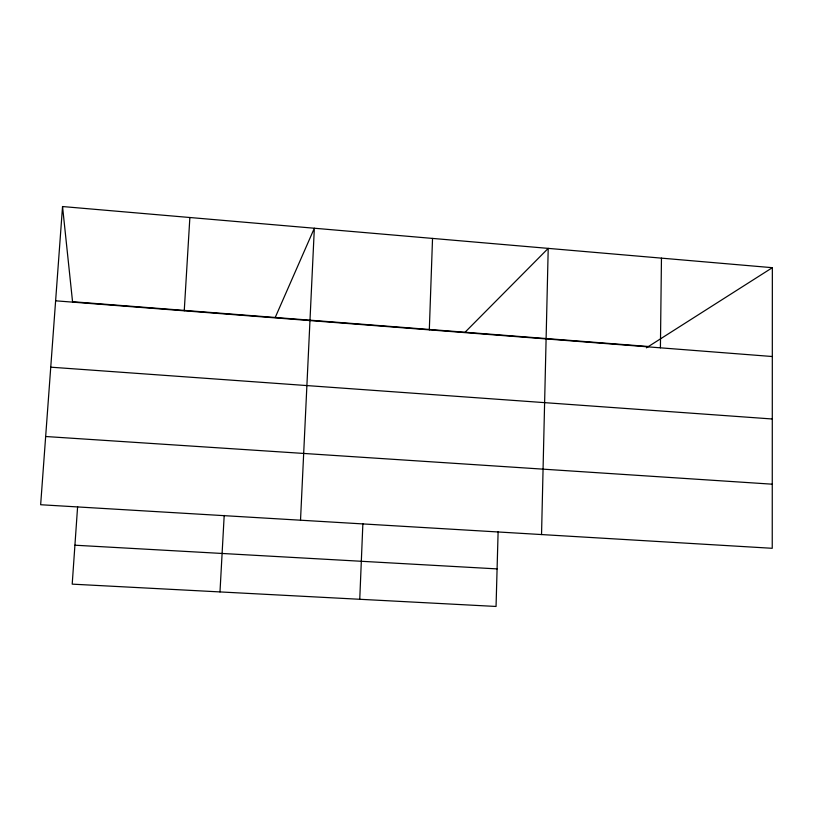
<?xml version="1.0" encoding="UTF-8"?>
<svg xmlns="http://www.w3.org/2000/svg" width="813" height="813" viewBox="0 0 813 813"><rect width="100%" height="100%" fill="white"/><g stroke="black" fill="none" stroke-linecap="round" stroke-linejoin="round"><path stroke-width="1.22" d="M772.35 267.69L772.238 548.297L40.65 504.731L62.54 206.543L772.35 267.69L646.386 347.832M660.41 347.822L661.457 258.138M541.539 534.558L548.216 248.382L465.056 332.232M498.115 531.732L496.052 606.457L72.205 584.14L77.611 506.641M429.315 329.854L432.536 238.412M359.753 599.283L362.872 523.674M300.515 520.208L314.346 228.229L275.221 317.476M219.988 591.925L224.195 515.422M184.246 310.81L189.866 217.508M74.918 545.208L497.089 568.897M45.66 436.51L772.269 484.192M50.741 367.181L772.289 418.99M648.479 346.501L72.55 301.714L62.54 206.543M55.619 300.81L772.32 356.521"/></g></svg>
